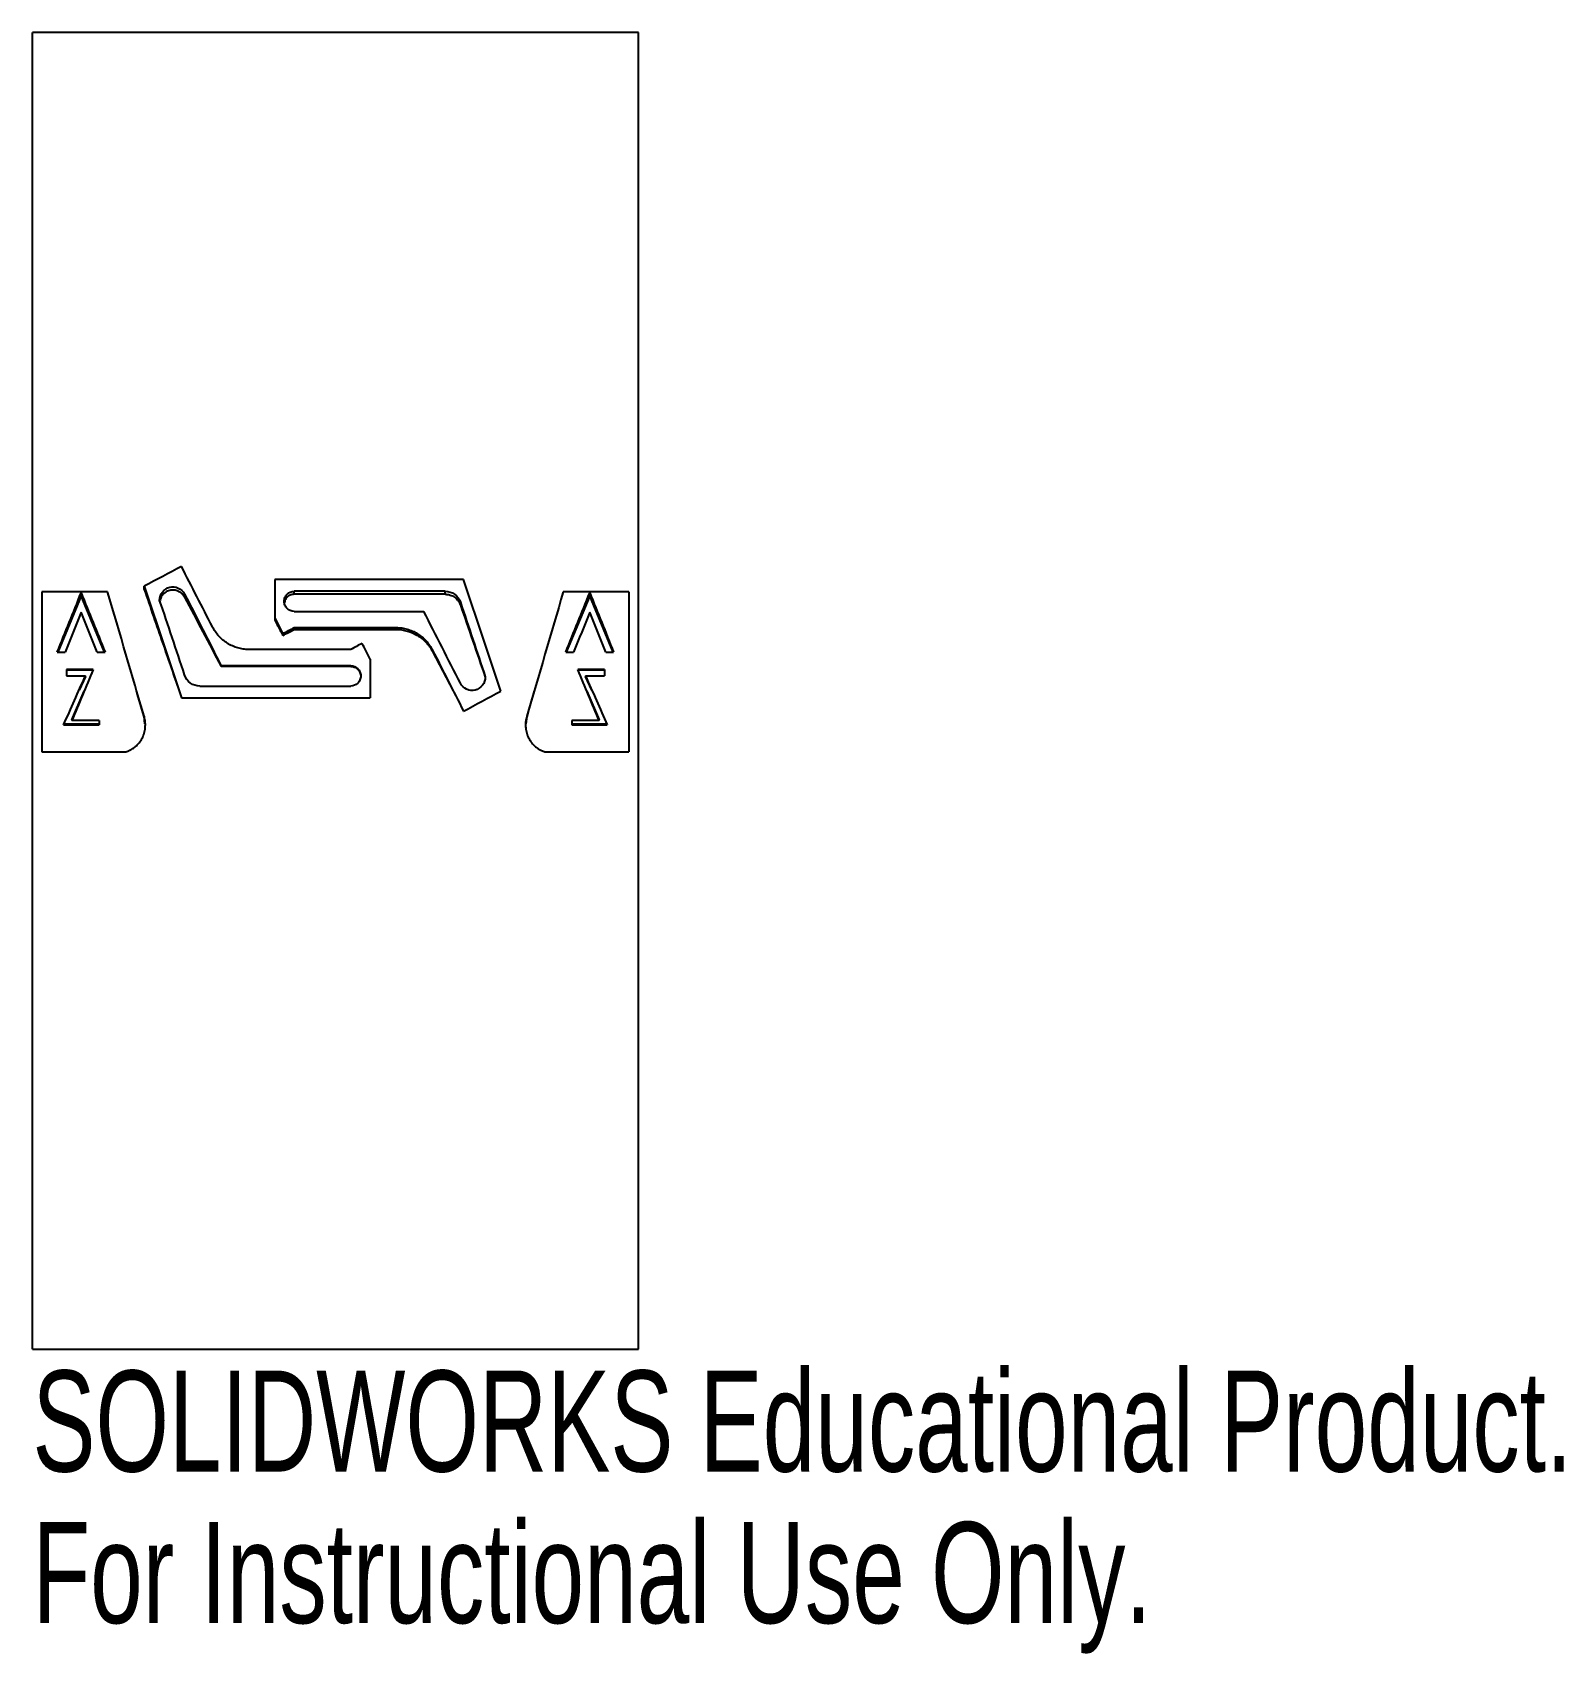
# Model space of a CAD drawing. Header units: millimetres. Extents: x -14.5 to 58.8, y -46.1 to 31.5.
import ezdxf

# ---------------------------------------------------------------- set-up
doc = ezdxf.new("R2010")
doc.units = ezdxf.units.MM
doc.styles.add('SLDTEXTSTYLE0', font='TXT', dxfattribs={"width": 0.7})

msp = doc.modelspace()

# ---------------------------------------------------------------- linework, layer by layer
at = {"color": 7, "linetype": 'Continuous', "lineweight": 25}
for p, q in [((14.5, 31.5), (-14.5, 31.5)), ((-14.5, -31.5), (-14.5, 31.5)), ((14.5, -31.5), (14.5, 31.5)), ((-14.046, 4.735), (-14.046, -2.921)), ((-10.901, 4.735), (-14.046, 4.735)), ((-12.168, 4.538), (-12.168, 4.682)), ((-9.152, 4.846), (-9.152, 5)), ((-2.902, 5.318), (-2.902, 3.378)), ((6.13, 5.318), (-2.902, 5.318)), ((5.255, 4.765), (-1.978, 4.765)), ((-1.978, 4.619), (-1.978, 4.765)), ((5.255, 4.619), (5.255, 4.765)), ((14.046, 4.735), (10.901, 4.735)), ((12.168, 4.538), (12.168, 4.682)), ((14.046, 4.735), (14.046, -2.921)), ((-12.168, 4.538), (-13.288, 1.849)), ((-11.048, 1.849), (-12.168, 4.538)), ((-7.219, 4.486), (-7.219, 4.628)), ((5.255, 4.619), (-1.978, 4.619)), ((5.978, 4.107), (5.978, 4.238)), ((12.168, 4.538), (11.048, 1.849)), ((13.288, 1.849), (12.168, 4.538)), ((-1.978, 3.799), (4.228, 3.799)), ((-2.518, 2.65), (-2.518, 2.734)), ((-1.978, 3.025), (2.906, 3.025)), ((-1.978, 2.932), (-1.978, 3.025)), ((-1.978, 2.932), (2.906, 2.932)), ((2.906, 2.932), (2.906, 3.025)), ((-13.312, 1.849), (-12.938, 1.849)), ((-11.398, 1.849), (-11.024, 1.849)), ((0.738, 1.979), (-4.147, 1.979)), ((4.646, 1.883), (4.646, 1.943)), ((4.646, 1.883), (5.634, 0)), ((11.024, 1.849), (11.398, 1.849)), ((12.938, 1.849), (13.312, 1.849)), ((-11.595, 1.015), (-12.872, 1.015)), ((-12.872, 1.015), (-12.872, 0.714)), ((-11.595, 0.984), (-12.872, 0.984)), ((0.738, 1.202), (-5.469, 1.202)), ((-5.469, 1.165), (-5.469, 1.202)), ((0.738, 1.165), (-5.469, 1.165)), ((0.738, 1.165), (0.738, 1.202)), ((1.662, 1.516), (1.662, -0.333)), ((12.872, 1.015), (11.595, 1.015)), ((12.872, 0.984), (11.595, 0.984)), ((12.872, 1.015), (12.872, 0.714)), ((-12.872, 0.714), (-11.965, 0.714)), ((-11.965, 0.692), (-12.268, 0.031)), ((-11.965, 0.692), (-11.965, 0.714)), ((-9.152, -1.207), (-9.515, 0)), ((-6.496, 0.227), (0.738, 0.227)), ((9.515, 0), (9.152, -1.207)), ((11.965, 0.714), (11.965, 0.692)), ((11.965, 0.714), (12.872, 0.714)), ((12.268, 0.031), (11.965, 0.692)), ((-12.619, -1.383), (-12.031, -0.024)), ((-7.37, -0.333), (1.662, -0.333)), ((5.634, 0), (5.634, 0)), ((9.515, 0), (9.515, 0)), ((12.031, -0.024), (12.619, -1.383)), ((-12.619, -1.383), (-12.619, -1.427)), ((-11.311, -1.427), (-12.619, -1.427)), ((-11.311, -1.427), (-11.311, -1.633)), ((-9.152, -1.207), (-9.152, -1.245)), ((-9.115, -1.583), (-9.152, -1.207)), ((9.152, -1.207), (9.115, -1.583)), ((9.152, -1.207), (9.152, -1.245)), ((12.619, -1.427), (11.311, -1.427)), ((11.311, -1.427), (11.311, -1.633)), ((12.619, -1.427), (12.619, -1.383)), ((-13.009, -1.583), (-11.311, -1.583)), ((-13.009, -1.633), (-11.311, -1.633)), ((-9.096, -1.631), (-9.096, -1.581)), ((9.096, -1.581), (9.096, -1.631)), ((11.311, -1.583), (13.009, -1.583)), ((11.311, -1.633), (13.009, -1.633)), ((-14.046, -2.921), (-10.026, -2.921)), ((10.026, -2.921), (14.046, -2.921)), ((-14.5, -31.5), (14.5, -31.5))]:
    msp.add_line(p, q, dxfattribs=at)
for points in [[(-7.37, 5.951), (-7.964, 5.635), (-8.558, 5.318), (-9.152, 5)], [(-5.886, 3.06), (-6.381, 4.029), (-6.876, 4.994), (-7.37, 5.951)], [(-13.312, 1.849), (-12.931, 2.797), (-12.549, 3.742), (-12.168, 4.682)], [(-12.168, 4.682), (-11.787, 3.742), (-11.406, 2.797), (-11.024, 1.849)], [(-9.152, -1.245), (-9.735, 0.753), (-10.318, 2.757), (-10.901, 4.735)], [(-9.152, 5), (-8.558, 3.237), (-7.964, 1.451), (-7.37, -0.333)], [(7.911, -0.011), (7.317, 1.773), (6.723, 3.558), (6.13, 5.318)], [(10.901, 4.735), (10.318, 2.757), (9.735, 0.753), (9.152, -1.245)], [(11.024, 1.849), (11.406, 2.797), (11.787, 3.742), (12.168, 4.682)], [(12.168, 4.682), (12.549, 3.742), (12.931, 2.797), (13.312, 1.849)], [(-7.219, 0.759), (-7.616, 1.953), (-8.014, 3.145), (-8.411, 4.328)], [(-7.219, 4.628), (-6.636, 3.493), (-6.052, 2.348), (-5.469, 1.202)], [(-7.219, 4.486), (-6.636, 3.385), (-6.052, 2.276), (-5.469, 1.165)], [(5.978, 4.238), (6.376, 3.054), (6.773, 1.862), (7.17, 0.668)], [(5.978, 4.107), (6.376, 2.96), (6.773, 1.804), (7.17, 0.647)], [(-12.168, 3.76), (-12.425, 3.125), (-12.682, 2.487), (-12.938, 1.849)], [(-11.398, 1.849), (-11.654, 2.487), (-11.911, 3.125), (-12.168, 3.76)], [(-2.902, 3.485), (-2.774, 3.235), (-2.646, 2.985), (-2.518, 2.734)], [(-2.902, 3.378), (-2.774, 3.136), (-2.646, 2.893), (-2.518, 2.65)], [(5.978, 0.365), (5.395, 1.512), (4.812, 2.659), (4.228, 3.799)], [(12.168, 3.76), (11.911, 3.125), (11.654, 2.487), (11.398, 1.849)], [(12.938, 1.849), (12.682, 2.487), (12.425, 3.125), (12.168, 3.76)], [(-2.518, 2.734), (-2.338, 2.831), (-2.158, 2.928), (-1.978, 3.025)], [(-2.518, 2.65), (-2.338, 2.744), (-2.158, 2.838), (-1.978, 2.932)], [(1.278, 2.27), (1.098, 2.173), (0.918, 2.076), (0.738, 1.979)], [(1.662, 1.516), (1.534, 1.768), (1.406, 2.019), (1.278, 2.27)], [(4.646, 1.943), (5.14, 0.972), (5.635, -0.002), (6.13, -0.975)], [(-11.595, 1.015), (-11.937, 0.201), (-12.278, -0.614), (-12.619, -1.427)], [(12.619, -1.427), (12.278, -0.614), (11.937, 0.201), (11.595, 1.015)], [(-13.009, -1.633), (-12.661, -0.851), (-12.313, -0.068), (-11.965, 0.714)], [(11.965, 0.714), (12.313, -0.068), (12.661, -0.851), (13.009, -1.633)], [(6.13, -0.975), (6.723, -0.654), (7.317, -0.332), (7.911, -0.011)]]:
    msp.add_open_spline(points, degree=3, dxfattribs=at)
for points, knots in [([(-9.152, 4.846), (-8.855, 3.989), (-8.314, 2.428), (-7.774, 0.852), (-7.53, 0.142)], [0, 0, 0, 0, 0.549255, 1, 1, 1, 1]), ([(-8.411, 4.328), (-8.411, 4.473), (-8.364, 4.613), (-8.189, 4.84), (-8.067, 4.921), (-7.793, 4.99), (-7.648, 4.976), (-7.391, 4.858), (-7.286, 4.756), (-7.219, 4.628)], [0, 0, 0, 0, 0.25, 0.25, 0.5, 0.5, 0.75, 0.75, 1, 1, 1, 1]), ([(-7.219, 4.486), (-7.258, 4.544), (-7.335, 4.661), (-7.516, 4.776), (-7.721, 4.83), (-7.933, 4.814), (-8.129, 4.73), (-8.284, 4.588), (-8.379, 4.431), (-8.391, 4.323), (-8.396, 4.284)], [0, 0, 0, 0, 0.1325002, 0.2646005, 0.3967024, 0.5288133, 0.6609119, 0.7930168, 0.9251062, 1, 1, 1, 1]), ([(-1.978, 3.799), (-2.104, 3.799), (-2.224, 3.85), (-2.357, 3.986), (-2.391, 4.038), (-2.439, 4.157), (-2.451, 4.218), (-2.451, 4.346), (-2.439, 4.408), (-2.391, 4.526), (-2.357, 4.579), (-2.224, 4.714), (-2.104, 4.764), (-1.978, 4.765)], [0, 0, 0, 0, 0.25, 0.25, 0.375, 0.375, 0.5, 0.5, 0.625, 0.625, 0.75, 0.75, 1, 1, 1, 1]), ([(5.255, 4.765), (5.415, 4.765), (5.57, 4.714), (5.829, 4.525), (5.926, 4.392), (5.978, 4.238)], [0, 0, 0, 0, 0.5, 0.5, 1, 1, 1, 1]), ([(-1.978, 4.619), (-2.04, 4.611), (-2.164, 4.597), (-2.319, 4.489), (-2.419, 4.354), (-2.433, 4.254), (-2.438, 4.215)], [0, 0, 0, 0, 0.274975, 0.549674, 0.824288, 1, 1, 1, 1]), ([(5.255, 4.619), (5.282, 4.618), (5.334, 4.616), (5.412, 4.604), (5.501, 4.58), (5.599, 4.541), (5.701, 4.481), (5.792, 4.405), (5.87, 4.316), (5.935, 4.217), (5.964, 4.144), (5.978, 4.107)], [0, 0, 0, 0, 0.083696, 0.16664, 0.249696, 0.374546, 0.499299, 0.624119, 0.749051, 0.874217, 1, 1, 1, 1]), ([(-4.147, 1.979), (-4.192, 1.979), (-4.281, 1.981), (-4.414, 1.996), (-4.545, 2.019), (-4.718, 2.062), (-4.929, 2.139), (-5.167, 2.265), (-5.386, 2.423), (-5.581, 2.611), (-5.753, 2.823), (-5.842, 2.981), (-5.886, 3.06)], [0, 0, 0, 0, 0.0623, 0.124171, 0.185915, 0.247834, 0.372013, 0.49662, 0.621671, 0.74727, 0.873145, 1, 1, 1, 1]), ([(2.906, 3.025), (2.951, 3.024), (3.04, 3.022), (3.173, 3.008), (3.305, 2.985), (3.477, 2.941), (3.688, 2.865), (3.926, 2.739), (4.145, 2.581), (4.341, 2.393), (4.512, 2.181), (4.601, 2.023), (4.646, 1.943)], [0, 0, 0, 0, 0.0623, 0.124171, 0.185915, 0.247834, 0.372013, 0.49662, 0.621671, 0.74727, 0.873145, 1, 1, 1, 1]), ([(2.906, 2.932), (3.087, 2.932), (3.261, 2.908), (3.606, 2.812), (3.769, 2.742), (4.076, 2.557), (4.214, 2.446), (4.459, 2.186), (4.562, 2.042), (4.646, 1.883)], [0, 0, 0, 0, 0.25, 0.25, 0.5, 0.5, 0.75, 0.75, 1, 1, 1, 1]), ([(0.738, 1.202), (0.863, 1.201), (0.983, 1.15), (1.116, 1.013), (1.15, 0.96), (1.198, 0.841), (1.21, 0.779), (1.21, 0.65), (1.198, 0.587), (1.15, 0.468), (1.116, 0.415), (0.983, 0.278), (0.863, 0.227), (0.738, 0.227)], [0, 0, 0, 0, 0.25, 0.25, 0.375, 0.375, 0.5, 0.5, 0.625, 0.625, 0.75, 0.75, 1, 1, 1, 1]), ([(0.738, 1.165), (0.758, 1.164), (0.799, 1.162), (0.86, 1.15), (0.929, 1.126), (1.002, 1.087), (1.098, 1.009), (1.186, 0.878), (1.21, 0.754), (1.21, 0.692), (1.21, 0.692)], [0, 0, 0, 0, 0.084025, 0.167209, 0.250982, 0.376328, 0.50151, 0.750747, 0.999975, 1, 1, 1, 1]), ([(-6.496, 0.227), (-6.656, 0.227), (-6.811, 0.278), (-7.07, 0.469), (-7.167, 0.603), (-7.219, 0.759)], [0, 0, 0, 0, 0.5, 0.5, 1, 1, 1, 1]), ([(7.17, 0.668), (7.17, 0.522), (7.123, 0.38), (6.949, 0.151), (6.827, 0.069), (6.552, 0), (6.407, 0.013), (6.15, 0.133), (6.045, 0.236), (5.978, 0.365)], [0, 0, 0, 0, 0.25, 0.25, 0.5, 0.5, 0.75, 0.75, 1, 1, 1, 1]), ([(-10.026, -2.921), (-9.994, -2.91), (-9.928, -2.888), (-9.834, -2.845), (-9.743, -2.796), (-9.657, -2.739), (-9.534, -2.644), (-9.387, -2.494), (-9.244, -2.274), (-9.145, -2.029), (-9.1, -1.797), (-9.093, -1.592), (-9.108, -1.416), (-9.137, -1.302), (-9.152, -1.245)], [0, 0, 0, 0, 0.049674, 0.098866, 0.147889, 0.197062, 0.246698, 0.370928, 0.495931, 0.621529, 0.747574, 0.831908, 0.915592, 1, 1, 1, 1]), ([(9.152, -1.245), (9.142, -1.279), (9.124, -1.348), (9.107, -1.452), (9.097, -1.557), (9.095, -1.663), (9.105, -1.821), (9.145, -2.029), (9.244, -2.274), (9.387, -2.494), (9.55, -2.661), (9.713, -2.78), (9.864, -2.864), (9.972, -2.902), (10.026, -2.921)], [0, 0, 0, 0, 0.050979, 0.101429, 0.15164, 0.201907, 0.252524, 0.378545, 0.504169, 0.629148, 0.753404, 0.836033, 0.91774, 1, 1, 1, 1])]:
    msp.add_open_spline(points, degree=3, knots=knots, dxfattribs=at)

# ---------------------------------------------------------------- texts
at = {"color": 7, "linetype": 'Continuous', "char_height": 4.83362, "attachment_point": 1, "style": 'SLDTEXTSTYLE0'}
for s, insert in [('SOLIDWORKS Educational Product.', (-14.5, -32.52)), ('For Instructional Use Only.', (-14.5, -39.77))]:
    msp.add_mtext(s, dxfattribs=dict(at, insert=insert))

doc.saveas('drawing.dxf')
